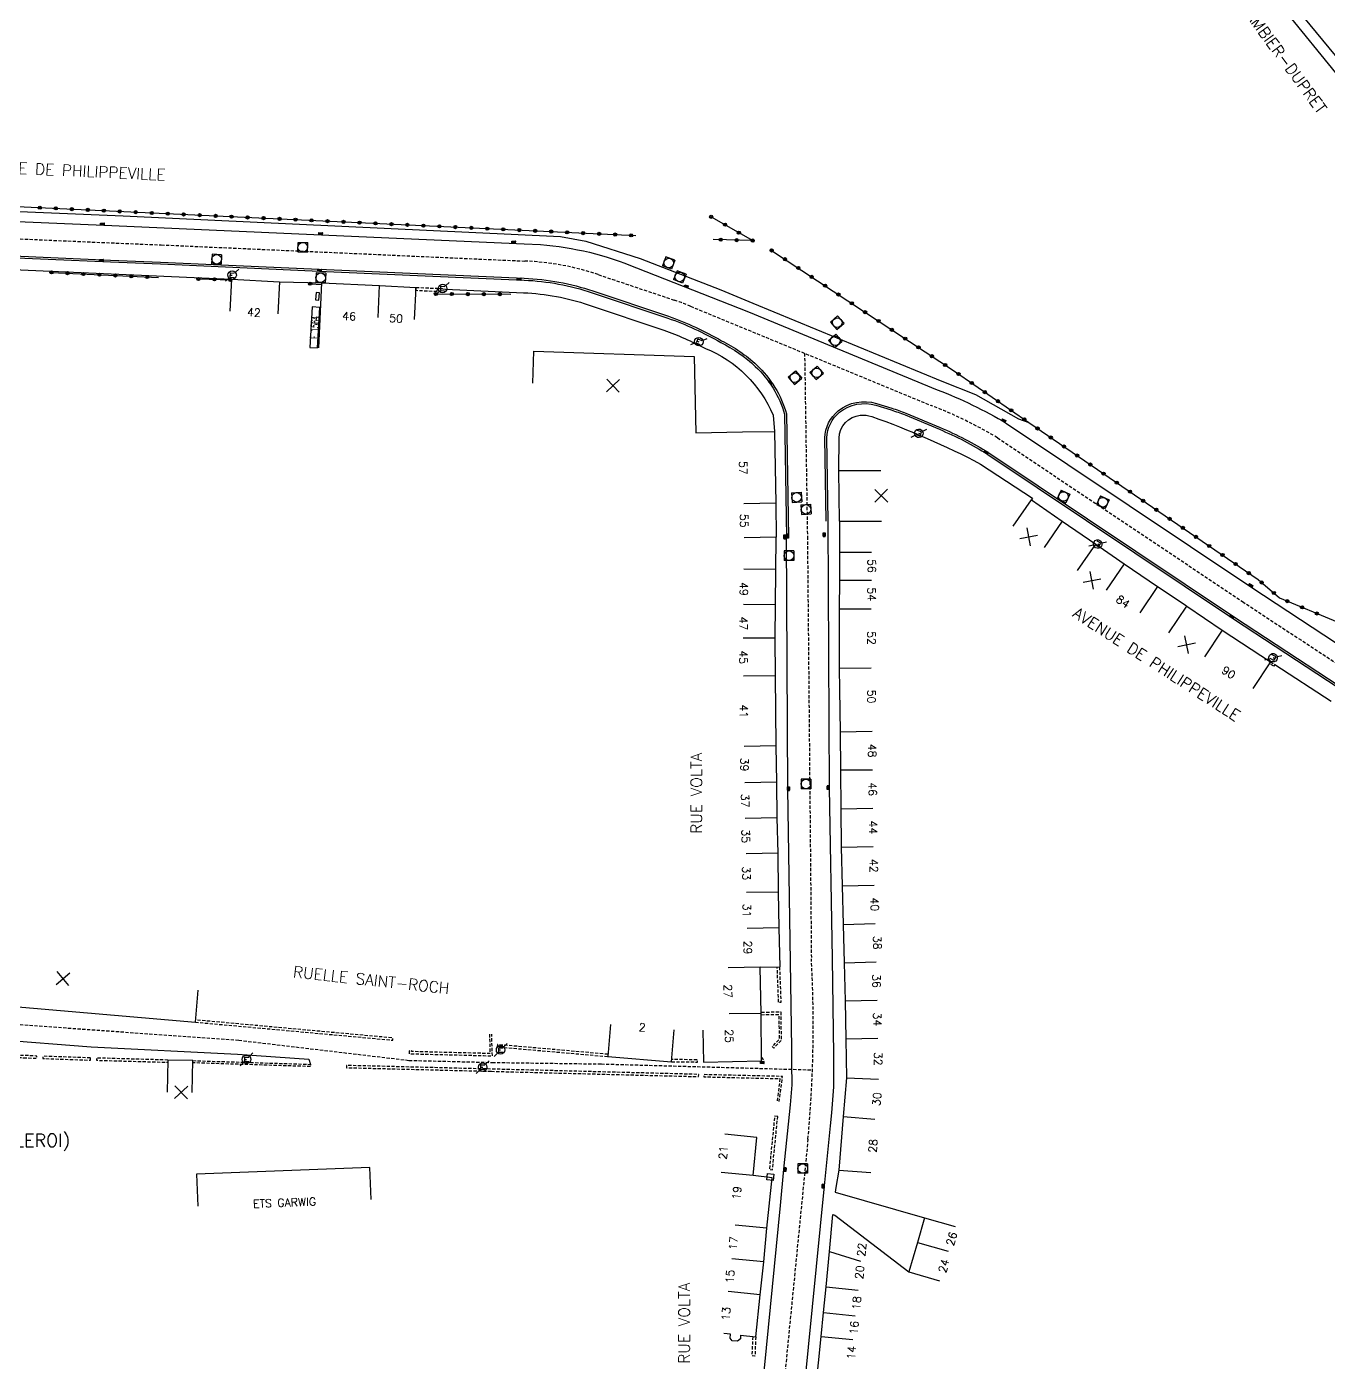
# Model space of a CAD drawing. Header units: millimetres. Extents: x 154999 to 156001, y 121000 to 122001.
# Drawn here: x 155542 to 155745.4, y 121203.3 to 121411.9 of the extents above; entities that cross this region are included whole.
import ezdxf
from ezdxf.enums import TextEntityAlignment as Align

# ---------------------------------------------------------------- set-up
doc = ezdxf.new("R2010")
doc.units = ezdxf.units.MM
doc.linetypes.add('DASHED', pattern=[0.75, 0.5, -0.25])
doc.layers.get('0').update_dxf_attribs({"linetype": 'CONTINUOUS'})
for name, color, linetype in [('W0001', 6, 'DASHED'), ('W0008', 7, 'CONTINUOUS'), ('W0100', 7, 'CONTINUOUS'), ('W0112', 1, 'DASHED'), ('W0322', 7, 'CONTINUOUS'), ('W0334', 7, 'CONTINUOUS'), ('W0400', 7, 'CONTINUOUS'), ('W0420', 7, 'CONTINUOUS'), ('W0471', 7, 'CONTINUOUS'), ('W0980', 7, 'CONTINUOUS'), ('W0984', 7, 'CONTINUOUS'), ('W0989', 7, 'CONTINUOUS'), ('W0991', 7, 'CONTINUOUS'), ('W1102', 7, 'CONTINUOUS')]:
    doc.layers.add(name, color=color, linetype=linetype)
doc.styles.get("Standard").update_dxf_attribs({"font": 'romans.shx', "width": 0.85})

# ---------------------------------------------------------------- blocks, each defined once
blk = doc.blocks.new('T400')
for p, q in [((-0.15, 0.3), (0.15, 0.3)), ((-0.15, -0.25), (-0.15, 0.3)), ((-0.15, 0.15), (0.15, 0.15)), ((-0.15, 0), (0.15, 0)), ((0.15, 0.3), (0.15, -0.25)), ((-0.15, -0.15), (0.15, -0.15)), ((-0.15, -0.25), (-0.15, -0.3)), ((-0.15, -0.3), (0.15, -0.3)), ((0.15, -0.3), (0.15, -0.25))]:
    blk.add_line(p, q)
blk = doc.blocks.new('T420')
for p, q in [((0.75, 0.75), (-0.75, 0.75)), ((-0.75, 0.75), (-0.75, -0.75)), ((0.75, 0.75), (0.75, -0.75)), ((0.75, -0.75), (-0.75, -0.75))]:
    blk.add_line(p, q)
blk.add_ellipse((0, 0), major_axis=(-0.53, 0.53), ratio=1, start_param=3.926991, end_param=10.210176)
blk = doc.blocks.new('t112o')
at = {"color": 0, "linetype": 'Continuous'}
for p, q in [((-0.5, 0.5), (0.5, 0.5)), ((-0.5, -0.5), (-0.5, 0.5)), ((0.5, 0.5), (0.5, -0.5)), ((0.5, -0.5), (-0.5, -0.5))]:
    blk.add_line(p, q, dxfattribs=at)
blk = doc.blocks.new('T471')
for p, q in [((-0.333334, 0.333334), (-0.333334, -0.333334)), ((-0.333334, 0.333334), (0.333334, 0.333334)), ((-0.333334, 0), (0, 0)), ((0.500001, 0.500001), (1.000002, 1.000002)), ((-0.500001, -0.500001), (-1.000002, -1.000002)), ((-0.333334, -0.333334), (0.333334, -0.333334))]:
    blk.add_line(p, q)
blk.add_ellipse((0, 0), major_axis=(0.471405, 0.471405), ratio=1, start_param=5.4977871438, end_param=11.780972451)
blk = doc.blocks.new('t991o')
at = {"color": 0, "linetype": 'Continuous'}
for p, q in [((-1, 1), (1, -1)), ((-1, -1), (1, 1))]:
    blk.add_line(p, q, dxfattribs=at)
blk = doc.blocks.new('t322o')
at = {"color": 0, "linetype": 'Continuous'}
for radius in [0.25, 0.15]:
    blk.add_circle((0, 0), radius, dxfattribs=at)

msp = doc.modelspace()

# ---------------------------------------------------------------- linework, layer by layer
at = {"layer": 'W0001'}
for points in [[(155397.53, 121363.18), (155427.56, 121370.03), (155456.05, 121376.53, -0.039599), (155462.46, 121377.59), (155476.14, 121379.04), (155485.46, 121379.94), (155493.32, 121380.57), (155510.44, 121380.05), (155525.94, 121379.42), (155555.17, 121378.15), (155563, 121377.83), (155590.11, 121376.63), (155619.83, 121375.3, -0.07125), (155631.29, 121373.18), (155643.12, 121369.22, -0.013446), (155645.72, 121368.23, -0.0468)], [(155645.68, 121368.25), (155683.28, 121352.75, -0.041436), (155693.66, 121347.71), (155731.95, 121322.11), (155760.23, 121303.52), (155790.13, 121284.35), (155816.35, 121267.61), (155868.56, 121234.23, -0.123105), (155874.82, 121226.49), (155882.31, 121210.27), (155907.91, 121154.11), (155929.76, 121106.28), (155944.74, 121073.35)], [(155663.96, 121332.24), (155664.58, 121266.28, -0.037006), (155664.05, 121238.14), (155656, 121156.37)]]:
    msp.add_lwpolyline(points, format="xyb", dxfattribs=at)
for points in [[(155663.52, 121360.9), (155663.96, 121332.24)], [(155431.91, 121261.39), (155461.29, 121258.99), (155477.43, 121258.05), (155495.93, 121258.11), (155525.97, 121257.1), (155575.11, 121253.59), (155601.71, 121250.44), (155614.71, 121250.12), (155631.76, 121249.88), (155664.75, 121248.96)]]:
    msp.add_lwpolyline(points, dxfattribs=at)
at = {"layer": 'W0008'}
for points in [[(155780.67, 121365.93), (155778.45, 121368.72), (155771.45, 121377.23), (155725.21, 121433.17), (155706.92, 121455.29), (155691.94, 121473.28), (155678.67, 121489.17), (155665.32, 121505.15), (155659.21, 121511.66, 0.122401), (155641.86, 121522.43, 0.032504), (155584.22, 121531.44), (155570.01, 121532.56), (155552.23, 121533.5), (155539.7, 121534.04), (155523.33, 121534.44), (155509.48, 121534.77), (155495.29, 121535.09, -0.048266), (155464.98, 121539.08, -0.020365), (155448.63, 121542.76)], [(155945.05, 121075.13, 0.951958), (155947.5, 121075.64, 0.053646), (155938.54, 121101.51, 0.000496), (155877.91, 121234.22, 0.037301), (155834.21, 121309.22, 0.001559), (155774.16, 121393.04, -0.000461), (155705.16, 121488.77, 0.087052), (155696.82, 121497.21, 0.087052)], [(155525.81, 121376.43), (155555.05, 121375.16), (155555.05, 121375.16), (155562.88, 121374.85), (155589.97, 121373.64), (155619.7, 121372.32, -0.071309), (155630.34, 121370.35), (155642.15, 121366.39, -0.04669), (155650.41, 121362.6, -0.073447), (155655.82, 121358.85, -0.135417), (155660.39, 121351.39), (155660.69, 121332.19)], [(155667.19, 121334.66), (155667, 121347.67, -0.221671), (155668.98, 121351.68, -0.248206), (155674.65, 121352.77), (155677.04, 121352.04, -0.024602), (155679.22, 121351.26), (155684.58, 121349.02, -0.04144), (155692.15, 121345.1), (155730.55, 121319.4), (155758.25, 121301.23), (155787.86, 121282.2), (155815.31, 121264.69), (155823.72, 121259.28, -0.28374), (155824.84, 121253.89), (155820.05, 121241.57)]]:
    msp.add_lwpolyline(points, format="xyb", dxfattribs=at)
for points in [[(155757.93, 121101.51), (155728.98, 121115.59), (155725, 121117.62), (155722.35, 121119.15), (155719.12, 121121.1), (155714.07, 121124.34), (155710.96, 121126.4), (155706.53, 121129.56), (155681.14, 121147.98), (155662.82, 121161.31), (155660.3, 121167.07), (155661.08, 121174.74), (155661.63, 121180.43), (155666.63, 121230.86), (155667.55, 121240.2), (155667.78, 121242.23), (155668.1, 121246.32), (155668.09, 121251.31), (155667.86, 121266.33), (155667.4, 121293.02), (155667.19, 121334.66)], [(155656.95, 121199.19), (155659.74, 121227.75), (155660.27, 121233.44), (155661.3, 121243.47), (155661.57, 121246.63), (155661.55, 121249.9), (155661.53, 121252.28), (155660.88, 121292.86), (155660.69, 121332.22), (155660.69, 121332.22)], [(155537.37, 121253.71), (155552.02, 121252.57), (155574.91, 121251.41), (155586.07, 121250.62), (155586.3, 121249.82)]]:
    msp.add_lwpolyline(points, dxfattribs=at)
at = {"layer": 'W0100'}
for points in [[(155729.57, 121425.53), (155755.83, 121393.19), (155756.11, 121393.41), (155758.86, 121390.06), (155758.57, 121389.82), (155760.07, 121387.97), (155757.92, 121382.69)], [(155573.74, 121367.49), (155574.02, 121372.48), (155581.49, 121372.06), (155581.21, 121367.07)], [(155587.62, 121361.73), (155588.07, 121371.89), (155597.1, 121371.48), (155602.79, 121371.19), (155602.53, 121366.2)], [(155621.05, 121356.23), (155621.21, 121361.23), (155646.29, 121360.42), (155646.51, 121348.48), (155653.83, 121348.61), (155658.83, 121348.7), (155659.03, 121337.47), (155659.03, 121337.47), (155659.1, 121332.16), (155654.1, 121332.09)], [(155668.98, 121334.66), (155668.89, 121342.6), (155675.45, 121342.61)], [(155696.13, 121333.87), (155698.97, 121337.99), (155703.79, 121334.68), (155700.95, 121330.56)], [(155668.98, 121334.66), (155668.9, 121311.73), (155668.95, 121308.35), (155669.06, 121301.78), (155669.12, 121295.75), (155669.18, 121289.76), (155669.26, 121283.75), (155669.41, 121277.71), (155669.55, 121271.69), (155669.69, 121265.7), (155669.84, 121259.74), (155669.95, 121253.74), (155670.08, 121247.69), (155669.53, 121241.69), (155668.88, 121233.31), (155668.4, 121230.58), (155668.31, 121229.87), (155682.24, 121225.86), (155681.14, 121222.01), (155679.81, 121217.4), (155684.62, 121216.02)], [(155647.64, 121255.17), (155647.75, 121250.17), (155656.78, 121250.36), (155656.72, 121257.78), (155656.56, 121265), (155659.68, 121265.04), (155659.56, 121271.13), (155659.46, 121276.72), (155659.38, 121282.79), (155659.26, 121288.31), (155659.17, 121293.89), (155659.07, 121299.55), (155658.97, 121310.5), (155658.94, 121316.37), (155659.1, 121332.16)], [(155706.19, 121326.96), (155709.03, 121331.07), (155713.48, 121328.01), (155718.69, 121324.47), (155715.88, 121320.34)], [(155720.45, 121317.25), (155723.25, 121321.39), (155728.79, 121317.66), (155736.3, 121312.72), (155733.55, 121308.54)], [(155526.51, 121265.05), (155526.08, 121260.07), (155568.32, 121256.41), (155568.75, 121261.39)], [(155633.17, 121256.03), (155632.76, 121251.04), (155642.74, 121250.21), (155643.16, 121255.2)], [(155567.82, 121245.41), (155567.93, 121250.4), (155564.04, 121250.49), (155563.93, 121245.49)], [(155653.53, 121207.52), (155655.88, 121207.27), (155656.58, 121213.8), (155657.13, 121218.96), (155657.63, 121224.21), (155658.44, 121232.1), (155655.47, 121232.44), (155656.05, 121238.4), (155651.08, 121238.89)], [(155595.79, 121228.73), (155595.6, 121233.73), (155568.52, 121232.68), (155568.72, 121227.68)], [(155668.22, 121178.34), (155663.24, 121178.82), (155663.87, 121185.4), (155664.54, 121191.89), (155665.13, 121197.8), (155665.67, 121203.21), (155666.09, 121207.33), (155666.46, 121211.03), (155666.9, 121215.05), (155667.39, 121220.58), (155667.93, 121226.34), (155668.23, 121226.27), (155679.81, 121217.4)], [(155682.24, 121225.86), (155687.05, 121224.48)], [(155651.95, 121207.69), (155650.91, 121207.8)]]:
    msp.add_lwpolyline(points, dxfattribs=at)
for points in [[(155587.64, 121369.22), (155587.72, 121370.35), (155587.18, 121370.39), (155587.1, 121369.26)], [(155587.4, 121361.75), (155587.77, 121368.06), (155586.59, 121368.13), (155586.22, 121361.82)]]:
    msp.add_lwpolyline(points, close=True, dxfattribs=at)
at = {"layer": 'W0112'}
msp.add_lwpolyline([(155845.86, 121286.91, 0.010763), (155832.17, 121307.79, 0.001558), (155772.13, 121391.58, -0.000426), (155708.09, 121480.42), (155703.75, 121486.47), (155703.96, 121486.63), (155708.32, 121480.58, 0.000426), (155772.36, 121391.74, -0.001558), (155832.4, 121307.95, -0.010764), (155846.1, 121287.06)], format="xyb", close=True, dxfattribs=at)
for points in [[(155602.79, 121371.19), (155606.1, 121371.05), (155606.08, 121370.54), (155602.77, 121370.68)], [(155736.3, 121312.72), (155736.98, 121312.28), (155736.82, 121312.03), (155736.13, 121312.47)]]:
    msp.add_lwpolyline(points, close=True, dxfattribs=at)
msp.add_lwpolyline([(155722.97, 121321.58), (155723.25, 121321.39)], dxfattribs=at)
at = {"layer": 'W0112', "flags": 128}
for points in [[(155659.6, 121265.04), (155659.81, 121259.48), (155659.45, 121259.46), (155659.25, 121265.04)], [(155568.32, 121256.41), (155599.16, 121253.6), (155599.2, 121253.94), (155568.35, 121256.75)], [(155656.73, 121257.58), (155659.49, 121257.61), (155659.56, 121253.75), (155658.44, 121252.6), (155658.69, 121252.35), (155659.91, 121253.61), (155659.84, 121257.96), (155656.72, 121257.93)], [(155614.28, 121254.53), (155614.37, 121251.49), (155613.38, 121251.53), (155602.09, 121251.82), (155602.09, 121251.93), (155601.74, 121251.93), (155601.74, 121251.48), (155613.37, 121251.18), (155614.73, 121251.13), (155614.63, 121254.54)], [(155632.78, 121251.39), (155615.52, 121252.91), (155615.49, 121252.56), (155632.76, 121251.04)], [(155564.04, 121250.49), (155552.87, 121250.81), (155552.86, 121250.46), (155564.03, 121250.14)], [(155567.93, 121250.4), (155586.3, 121249.82), (155586.31, 121249.47), (155567.92, 121250.05)], [(155642.74, 121250.23), (155646.8, 121250.18), (155646.8, 121250.53), (155642.77, 121250.58)], [(155656.78, 121250.87), (155657.03, 121250.59), (155656.78, 121250.36)], [(155655.88, 121207.27), (155655.76, 121204.22), (155655.34, 121204.26), (155655.47, 121207.31)]]:
    msp.add_lwpolyline(points, dxfattribs=at)
for points in [[(155541.47, 121250.86), (155543.54, 121250.77), (155543.56, 121251.12), (155541.48, 121251.21), (155531.86, 121251.31), (155531.86, 121250.96)], [(155551.93, 121250.82), (155544.51, 121251.08), (155544.5, 121250.73), (155551.92, 121250.47)], [(155614.59, 121248.73), (155646.96, 121247.9), (155646.97, 121248.25), (155614.6, 121249.08), (155591.94, 121249.65), (155591.93, 121249.3)], [(155659.67, 121247.59), (155659.23, 121244.11), (155659.57, 121244.06), (155660.07, 121247.93), (155647.78, 121248.22), (155647.77, 121247.87)], [(155659.32, 121241.69), (155658.84, 121241.74), (155658.01, 121233.41), (155658.5, 121233.36)]]:
    msp.add_lwpolyline(points, close=True, dxfattribs=at)
at = {"layer": 'W0322'}
for points in [[(155531.53, 121384.23), (155637.15, 121379.29)], [(155648.92, 121382.22), (155655.42, 121378.5), (155649.24, 121378.68)], [(155658.37, 121376.96), (155687.09, 121358.01), (155698.58, 121350.08), (155734.42, 121325.55), (155737.72, 121322.69), (155746.73, 121318.92), (155749.71, 121315.75), (155781.34, 121295.71), (155814.53, 121274.85), (155823.42, 121269.46), (155841.66, 121258.1), (155843.41, 121256.9), (155865.25, 121242.43), (155875.31, 121234.89), (155875.17, 121233.41)], [(155545.83, 121373.54), (155562.55, 121372.73)], [(155568.79, 121372.51), (155573.86, 121372.36)], [(155586.27, 121371.77), (155588.06, 121371.65)], [(155605.91, 121370.16), (155617.6, 121370.12)]]:
    msp.add_lwpolyline(points, dxfattribs=at)
at = {"layer": 'W0334'}
for points in [[(155469, 121386.25), (155482.53, 121385.53), (155523.38, 121383.75), (155557.02, 121382.35), (155625.39, 121379.13), (155629.33, 121378.42), (155637.81, 121375.69), (155650.42, 121370.8), (155655.42, 121368.72), (155684.96, 121356.52), (155690.24, 121354.47), (155696.95, 121350.66), (155698.58, 121350.08)], [(155539.85, 121373.97), (155574.02, 121372.48)], [(155581.49, 121372.06), (155588.07, 121371.89)], [(155668.89, 121342.6), (155668.91, 121347.66)], [(155703.79, 121334.68), (155709.03, 121331.07)], [(155718.69, 121324.47), (155722.97, 121321.58)], [(155736.98, 121312.28), (155745.79, 121306.56)]]:
    msp.add_lwpolyline(points, dxfattribs=at)
for points in [[(155440.06, 121378.88), (155440.09, 121378.58, 0.038653), (155444.63, 121379.34), (155458.93, 121382.69), (155463.92, 121383.67, -0.075567), (155471.69, 121384.4), (155480.97, 121384.05), (155508.51, 121382.85), (155555.28, 121380.84), (155589.2, 121379.36), (155619.69, 121377.98), (155622.27, 121377.87, -0.07999), (155637.24, 121374.27), (155654.77, 121367.36)], [(155408.07, 121362.08), (155407.98, 121362.37), (155409.14, 121362.73), (155421.32, 121365.85), (155428.16, 121367.41), (155456.68, 121373.91, -0.039939), (155462.72, 121374.92), (155476.41, 121376.36), (155485.7, 121377.26), (155493.39, 121377.88), (155510.35, 121377.37), (155525.83, 121376.73), (155555.06, 121375.46), (155562.89, 121375.15), (155589.99, 121373.94), (155619.71, 121372.62, -0.071302), (155630.43, 121370.63), (155642.25, 121366.68, -0.046702), (155650.54, 121362.86, -0.073447), (155656.03, 121359.07, -0.136028), (155660.69, 121351.44), (155660.99, 121332.19)], [(155606.1, 121371.05), (155607.43, 121370.89), (155619.62, 121370.35, -0.071351), (155629.71, 121368.48), (155641.51, 121364.53, -0.033546), (155648.02, 121361.66, -0.19984), (155658.6, 121351.21), (155658.83, 121348.7)], [(155654.77, 121367.37), (155684.26, 121355.21, -0.041588), (155695.08, 121349.95), (155733.42, 121324.31), (155761.67, 121305.74), (155791.55, 121286.58), (155817.78, 121269.84), (155872.8, 121234.66), (155873.36, 121232.96), (155873.65, 121233.06)], [(155666.89, 121334.66), (155666.7, 121347.67, -0.221926), (155668.79, 121351.91, -0.248206), (155674.74, 121353.06), (155677.13, 121352.33, -0.024602), (155679.33, 121351.53), (155684.69, 121349.3, -0.041461), (155692.31, 121345.35), (155730.72, 121319.65), (155758.42, 121301.48), (155788.02, 121282.45), (155815.47, 121264.95), (155823.91, 121259.51, -0.285706), (155825.12, 121253.79), (155820.33, 121241.46)], [(155668.91, 121347.66, -0.372664), (155672.23, 121351.22, -0.116767), (155674.02, 121351.02, -0.034872), (155691.02, 121343.6), (155699.11, 121338.26), (155698.97, 121337.99)]]:
    msp.add_lwpolyline(points, format="xyb", dxfattribs=at)
at = {"layer": 'W1102'}
for p, q in [((155596.88, 121366.49), (155597.1, 121371.48)), ((155659.03, 121337.47), (155654.03, 121337.39)), ((155668.98, 121334.66), (155675.54, 121334.67)), ((155713.48, 121328.01), (155710.65, 121323.88)), ((155728.79, 121317.66), (155726.02, 121313.5)), ((155651.88, 121207.05), (155651.95, 121207.69)), ((155652.2, 121206.63), (155651.88, 121207.05)), ((155653.05, 121206.58), (155652.2, 121206.63)), ((155653.48, 121206.93), (155653.05, 121206.58)), ((155653.53, 121207.52), (155653.48, 121206.93))]:
    msp.add_line(p, q, dxfattribs=at)
for points in [[(155668.97, 121329.84), (155673.97, 121329.82)], [(155659.05, 121327.13), (155654.05, 121327.18)], [(155668.95, 121325.46), (155673.95, 121325.44)], [(155653.99, 121321.71), (155659, 121321.66)], [(155668.93, 121320.99), (155673.93, 121320.97)], [(155658.94, 121316.37), (155653.94, 121316.39)], [(155668.9, 121311.73), (155673.9, 121311.76)], [(155658.97, 121310.5), (155653.97, 121310.47)], [(155669.06, 121301.78), (155674.06, 121301.85)], [(155659.07, 121299.55), (155654.07, 121299.49)], [(155659.17, 121293.89), (155654.17, 121293.81)], [(155674.12, 121295.8), (155669.12, 121295.75)], [(155669.18, 121289.76), (155674.18, 121289.82)], [(155659.26, 121288.31), (155654.26, 121288.22)], [(155669.26, 121283.75), (155674.26, 121283.85)], [(155659.38, 121282.79), (155654.38, 121282.7)], [(155669.41, 121277.71), (155674.4, 121277.83)], [(155659.46, 121276.72), (155654.46, 121276.64)], [(155659.56, 121271.13), (155654.56, 121271.04)], [(155669.55, 121271.69), (155674.54, 121271.81)], [(155656.56, 121265), (155651.56, 121264.88)], [(155669.69, 121265.7), (155674.68, 121265.82)], [(155669.84, 121259.74), (155674.84, 121259.85)], [(155656.72, 121257.78), (155651.72, 121257.7)], [(155674.95, 121253.84), (155669.95, 121253.74)], [(155670.08, 121247.69), (155675.09, 121247.51)], [(155669.53, 121241.69), (155674.52, 121241.27)], [(155655.47, 121232.44), (155650.49, 121232.93)], [(155668.88, 121233.31), (155673.86, 121232.92)], [(155657.63, 121224.21), (155652.65, 121224.7)], [(155681.14, 121222.01), (155685.94, 121220.63)], [(155657.13, 121218.96), (155652.15, 121219.46)], [(155667.39, 121220.58), (155672.27, 121219.07)], [(155666.9, 121215.05), (155671.88, 121214.56)], [(155656.58, 121213.8), (155651.6, 121214.33)], [(155666.46, 121211.03), (155671.43, 121210.51)], [(155666.09, 121207.33), (155671.06, 121206.83)]]:
    msp.add_lwpolyline(points, dxfattribs=at)

# ---------------------------------------------------------------- block references
at = {"layer": 'W0112', "rotation": 173.5042041751126}
msp.add_blockref('t112o', (155658.18, 121232.23), dxfattribs=at)
at = {"layer": 'W0322'}
for p, rotation in [((155544.02, 121383.64), 357.323232212009), ((155546.51, 121383.53), 357.323232212009), ((155549.01, 121383.41), 357.323232212009), ((155551.51, 121383.29), 357.323232212009), ((155554.01, 121383.18), 357.323232212009), ((155556.5, 121383.06), 357.323232212009), ((155559, 121382.94), 357.323232212009), ((155561.5, 121382.82), 357.323232212009), ((155564, 121382.71), 357.323232212009), ((155566.49, 121382.59), 357.323232212009), ((155568.99, 121382.47), 357.323232212009), ((155571.49, 121382.36), 357.323232212009), ((155573.98, 121382.24), 357.323232212009), ((155576.48, 121382.12), 357.323232212009), ((155578.98, 121382.01), 357.323232212009), ((155581.48, 121381.89), 357.323232212009), ((155583.97, 121381.77), 357.323232212009), ((155586.47, 121381.66), 357.323232212009), ((155588.97, 121381.54), 357.323232212009), ((155591.47, 121381.42), 357.323232212009), ((155593.96, 121381.31), 357.323232212009), ((155648.92, 121382.22), 330.2523667580289), ((155596.46, 121381.19), 357.323232212009), ((155598.96, 121381.07), 357.323232212009), ((155601.45, 121380.96), 357.323232212009), ((155603.95, 121380.84), 357.323232212009), ((155606.45, 121380.72), 357.323232212009), ((155608.95, 121380.61), 357.323232212009), ((155611.44, 121380.49), 357.323232212009), ((155613.94, 121380.37), 357.323232212009), ((155616.44, 121380.26), 357.323232212009), ((155618.94, 121380.14), 357.323232212009), ((155621.43, 121380.02), 357.323232212009), ((155623.93, 121379.91), 357.323232212009), ((155626.43, 121379.79), 357.323232212009), ((155628.92, 121379.67), 357.323232212009), ((155631.42, 121379.56), 357.323232212009), ((155633.92, 121379.44), 357.323232212009), ((155636.42, 121379.32), 357.323232212009), ((155651.09, 121380.98), 330.2523667580289), ((155653.26, 121379.73), 330.2523667580289), ((155650.41, 121378.65), 178.284892361377), ((155652.91, 121378.57), 178.284892361377), ((155655.41, 121378.5), 178.284892361377), ((155658.37, 121376.96), 326.577905706734), ((155660.46, 121375.59), 326.577905706734), ((155545.83, 121373.54), 357.2309974344209), ((155548.33, 121373.42), 357.2309974344209), ((155550.82, 121373.29), 357.2309974344209), ((155553.32, 121373.17), 357.2309974344209), ((155555.82, 121373.05), 357.2309974344209), ((155558.31, 121372.93), 357.2309974344209), ((155662.55, 121374.21), 326.577905706734), ((155664.63, 121372.83), 326.577905706734), ((155560.81, 121372.81), 357.2309974344209), ((155568.79, 121372.51), 358.351103296953), ((155571.29, 121372.44), 358.351103296953), ((155573.79, 121372.36), 358.351103296953), ((155586.27, 121371.77), 356.141802396188), ((155666.72, 121371.45), 326.577905706734), ((155605.91, 121370.16), 359.830795421513), ((155608.41, 121370.15), 359.830795421513), ((155610.91, 121370.14), 359.830795421513), ((155613.41, 121370.13), 359.830795421513), ((155615.91, 121370.13), 359.830795421513), ((155668.81, 121370.08), 326.577905706734), ((155670.89, 121368.7), 326.577905706734), ((155672.98, 121367.32), 326.577905706734), ((155675.07, 121365.95), 326.577905706734), ((155677.15, 121364.57), 326.577905706734), ((155679.24, 121363.19), 326.577905706734), ((155681.33, 121361.82), 326.577905706734), ((155683.41, 121360.44), 326.577905706734), ((155685.5, 121359.06), 326.577905706734), ((155687.58, 121357.67), 325.372298066608), ((155689.64, 121356.25), 325.372298066608), ((155691.69, 121354.83), 325.372298066608), ((155693.75, 121353.41), 325.372298066608), ((155695.81, 121351.99), 325.372298066608), ((155697.86, 121350.57), 325.372298066608), ((155699.93, 121349.16), 325.609597944195), ((155701.99, 121347.74), 325.609597944195), ((155704.05, 121346.33), 325.609597944195), ((155706.11, 121344.92), 325.609597944195), ((155708.18, 121343.51), 325.609597944195), ((155710.24, 121342.1), 325.609597944195), ((155712.3, 121340.68), 325.609597944195), ((155714.37, 121339.27), 325.609597944195), ((155716.43, 121337.86), 325.609597944195), ((155718.49, 121336.45), 325.609597944195), ((155720.56, 121335.04), 325.609597944195), ((155722.62, 121333.62), 325.609597944195), ((155724.68, 121332.21), 325.609597944195), ((155726.74, 121330.8), 325.609597944195), ((155728.81, 121329.39), 325.609597944195), ((155730.87, 121327.98), 325.609597944195), ((155732.93, 121326.56), 325.609597944195), ((155734.95, 121325.09), 319.080195529288), ((155736.84, 121323.45), 319.080195529288), ((155738.95, 121322.17), 337.329507425925), ((155741.26, 121321.21), 337.329507425925), ((155743.56, 121320.25), 337.329507425925)]:
    msp.add_blockref('t322o', p, dxfattribs=dict(at, rotation=rotation))
at = {"layer": 'W0400'}
for p, rotation in [((155553.81, 121381.08), 87.53870433385703), ((155587.91, 121379.59), 87.49796872054297), ((155618.07, 121378.25), 87.42041996712504), ((155553.65, 121375.39), 91.72867479910498), ((155587.75, 121373.87), 87.45230714691294), ((155618.92, 121372.5), 87.45265624393402), ((155645.04, 121371.36), 68.773517364041), ((155658.19, 121356.32), 221.736946687345), ((155694.65, 121350.38), 244.253698167941), ((155691.86, 121345.46), 242.401716302671), ((155660.84, 121332.32), 180.093036833763), ((155733.21, 121324.64), 239.51240186063), ((155730.25, 121319.77), 239.488602856591), ((155667.2, 121293.05), 180), ((155656.92, 121250.09), 90), ((155660.47, 121233.38), 172.9381555870409), ((155666.42, 121230.78), 176.9686635661719)]:
    msp.add_blockref('T400', p, dxfattribs=dict(at, rotation=rotation))
for p in [(155660.44, 121332.23), (155666.58, 121332.56), (155661.02, 121292.88)]:
    msp.add_blockref('T400', p, dxfattribs=at)
at = {"layer": 'W0420'}
for p, rotation in [((155585.1, 121377.45), 178.284892361377), ((155571.64, 121375.58), 357.5103233649961), ((155642.29, 121374.99), 338.773517364041), ((155587.91, 121372.7), 357.453858604155), ((155644.02, 121372.83), 338.773517364041), ((155668.62, 121365.68), 131.736946687345), ((155668.32, 121362.84), 131.736946687345), ((155665.41, 121357.84), 131.736946687345), ((155662.02, 121357.08), 131.736946687345), ((155662.27, 121338.39), 94.1681850573508), ((155703.97, 121338.53), 64.90529218125471), ((155710.13, 121337.63), 64.90529218125471), ((155663.75, 121336.52), 94.1681850573508)]:
    msp.add_blockref('T420', p, dxfattribs=dict(at, rotation=rotation))
for p in [(155661.09, 121329.27), (155663.73, 121293.62), (155663.23, 121233.55)]:
    msp.add_blockref('T420', p, dxfattribs=at)
at = {"layer": 'W0471'}
for p, rotation in [((155574.06, 121373.1), 357.5103233649961), ((155606.95, 121371.02), 357.6591319093899), ((155647, 121362.71), 336.3086558489989), ((155681.37, 121348.39), 162.022326384375), ((155709.33, 121331.1), 148.795658688138), ((155736.73, 121313.34), 149.973447859376)]:
    msp.add_blockref('T471', p, dxfattribs=dict(at, rotation=rotation))
for p in [(155616.02, 121252.07), (155576.32, 121250.6), (155613.22, 121249.39)]:
    msp.add_blockref('T471', p, dxfattribs=at)
at = {"layer": 'W0991'}
for p, rotation in [((155633.59, 121355.83), 88.16834166837407), ((155675.5, 121338.64), 0.6645655112285878), ((155698.54, 121332.22), 55.4833875116861), ((155708.42, 121325.42), 55.40168736222792), ((155723.23, 121315.37), 56.03995361516218), ((155547.63, 121263.22), 85.04923913150726), ((155566.1, 121245.45), 88.77868054433094)]:
    msp.add_blockref('t991o', p, dxfattribs=dict(at, rotation=rotation))

# ---------------------------------------------------------------- texts
at = {"layer": 'W0980'}
msp.add_text('MARCINELLE (CHARLEROI)', height=2, dxfattribs=at).set_placement((155531.66, 121237.81), align=Align.MIDDLE)
at = {"layer": 'W0984', "width": 0.5}
msp.add_text('E 1564', height=1.25, rotation=86.6176, dxfattribs=at).set_placement((155586.99, 121364.94), align=Align.MIDDLE)
at = {"layer": 'W0984'}
for s, rotation, p in [('56', 271.1247, (155674.01, 121327.68)), ('49', 270.9553, (155654.01, 121324.08)), ('54', 271.1247, (155673.99, 121323.26)), ('47', 270.9553, (155653.96, 121318.69)), ('52', 271.1247, (155673.97, 121316.42)), ('45', 270.9553, (155653.96, 121313.43)), ('50', 271.1247, (155673.97, 121307.28)), ('41', 270.9553, (155654.02, 121304.98)), ('48', 271.1247, (155674.09, 121298.83)), ('39', 270.9553, (155654.12, 121296.65)), ('37', 270.9553, (155654.22, 121291.01)), ('46', 271.1247, (155674.15, 121292.81)), ('44', 271.1247, (155674.22, 121286.83)), ('35', 270.9553, (155654.32, 121285.46)), ('42', 271.1247, (155674.33, 121280.84)), ('33', 270.9553, (155654.42, 121279.67)), ('40', 271.1247, (155674.47, 121274.82)), ('31', 270.9553, (155654.51, 121273.84)), ('29', 270.8786, (155654.64, 121268.07)), ('38', 271.1247, (155674.89, 121268.82)), ('36', 271.1247, (155674.76, 121262.84)), ('27', 270.8786, (155651.54, 121261.25)), ('34', 271.1247, (155674.89, 121256.85)), ('2', 355.2558, (155638.16, 121255.61)), ('25', 270.8786, (155651.74, 121254.23)), ('32', 271.2275, (155675.02, 121250.68)), ('30', 85.1444, (155674.8, 121244.39)), ('28', 85.5307, (155674.19, 121237.09)), ('21', 84.7245, (155650.8, 121236.02)), ('19', 84.7245, (155652.94, 121229.73)), ('ETS GARWIG', 2.2265, (155582.26, 121228.21)), ('26', 73.9619, (155686.49, 121222.56)), ('17', 84.7245, (155652.38, 121221.87)), ('22', 84.5359, (155672.44, 121220.87)), ('24', 73.9619, (155685.28, 121218.33)), ('15', 84.7245, (155651.86, 121216.68)), ('20', 84.5359, (155672.12, 121217.34)), ('18', 84.5359, (155671.65, 121212.54)), ('13', 84.7245, (155651.24, 121210.85)), ('16', 84.5359, (155671.25, 121208.67)), ('14', 84.5359, (155670.85, 121204.77))]:
    msp.add_text(s, height=1.25, rotation=rotation, dxfattribs=at).set_placement(p, align=Align.MIDDLE)
at = {"layer": 'W0989'}
for s, rotation, p in [('RUE CAMBIER-DUPRET', 306.3872, (155736.6, 121409.4)), ('AVENUE DE PHILIPPEVILLE', 357.3771, (155548.45, 121389.46)), ('AVENUE DE PHILIPPEVILLE', 327.1237, (155718.53, 121312.32)), ('RUE VOLTA', 90, (155646.61, 121292.16)), ('RUELLE SAINT-ROCH', 353.8396, (155595.81, 121262.99)), ('RUE VOLTA', 90, (155644.7, 121209.38))]:
    msp.add_text(s, height=1.75, rotation=rotation, dxfattribs=at).set_placement(p, align=Align.MIDDLE)
at = {"layer": 'W0991'}
for s, rotation, p in [('42', 356.7752, (155577.47, 121367.28)), ('46', 357.4539, (155592.35, 121366.69)), ('50', 357.0262, (155599.69, 121366.34)), ('57', 271.0392, (155653.93, 121343)), ('55', 270.7731, (155654.07, 121334.74)), ('84', 325.8497, (155713.27, 121322.11)), ('90', 326.6555, (155729.78, 121311.02))]:
    msp.add_text(s, height=1.25, rotation=rotation, dxfattribs=at).set_placement(p, align=Align.MIDDLE)

doc.saveas('drawing.dxf')
